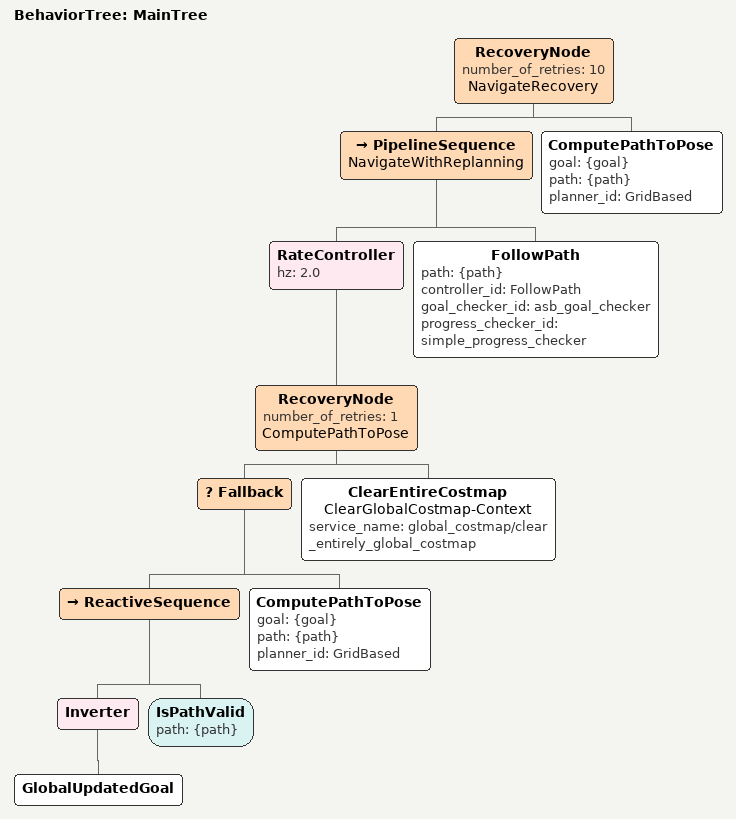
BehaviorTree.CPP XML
<!--
  This Behavior Tree replans the global path only if the goal changes, the plan becomes invalid, or (at most n times)
  the controller fails to follow the global path.
-->
<root main_tree_to_execute="MainTree">
  <BehaviorTree ID="MainTree">
    <RecoveryNode number_of_retries="10" name="NavigateRecovery">
      <PipelineSequence name="NavigateWithReplanning">
        <RateController hz="2.0">
          <RecoveryNode number_of_retries="1" name="ComputePathToPose">
            <Fallback>
              <ReactiveSequence>
                <Inverter>
                  <GlobalUpdatedGoal/>
                </Inverter>
                <IsPathValid path="{path}"/>
              </ReactiveSequence>
              <ComputePathToPose goal="{goal}" path="{path}" planner_id="GridBased"/>
            </Fallback>
            <ClearEntireCostmap name="ClearGlobalCostmap-Context" service_name="global_costmap/clear_entirely_global_costmap"/>
          </RecoveryNode>
        </RateController>
        <FollowPath path="{path}" controller_id="FollowPath" goal_checker_id="asb_goal_checker"  progress_checker_id="simple_progress_checker" />
      </PipelineSequence>
      <ComputePathToPose goal="{goal}" path="{path}" planner_id="GridBased"/>
    </RecoveryNode>
  </BehaviorTree>
</root>
